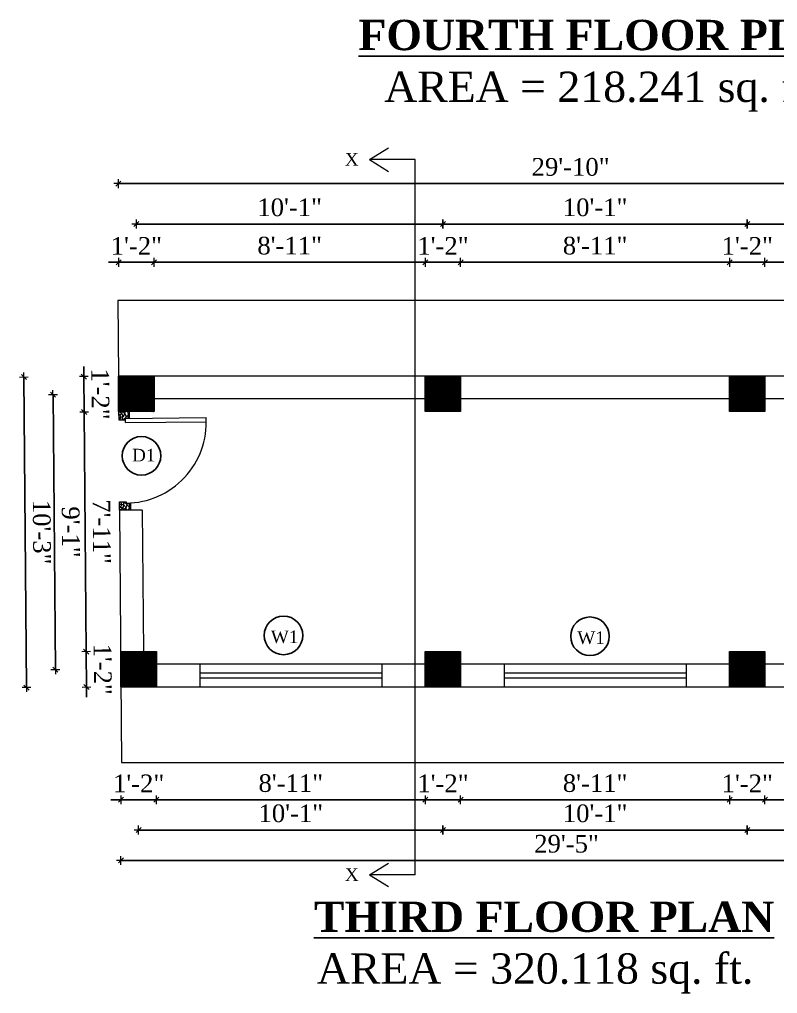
# Model space of a CAD drawing. Header units: inches. Extents: x 20273 to 45441, y -4696 to -1121.
# Drawn here: x 29047.8 to 29348, y -2853.4 to -2467.6 of the extents above; entities that cross this region are included whole.
import ezdxf

# ---------------------------------------------------------------- set-up
doc = ezdxf.new("R2010")
doc.units = ezdxf.units.IN
doc.header["$LTSCALE"] = 5
doc.header["$MEASUREMENT"] = 0
for name, color, linetype, lineweight in [('A-WALL', 7, 'Continuous', 9), ('Dimension', 7, 'Continuous', 18), ('DOOR', 62, 'Continuous', 0)]:
    doc.layers.add(name, color=color, linetype=linetype, lineweight=lineweight)
doc.layers.add('dim line', color=7, linetype='Continuous', lineweight=15, true_color=0xfab2b2)
doc.layers.add('TEXT', color=6, linetype='Continuous')
doc.layers.add('WALL', color=7, linetype='Continuous')
doc.styles.add('ordinary', font='times.ttf')
doc.dimstyles.new('Copy of 96', dxfattribs={"dimtxt": 7, "dimasz": 4, "dimexe": 0.5, "dimexo": 0.5, "dimgap": 3, "dimtad": 1, "dimdec": 1, "dimzin": 11, "dimdsep": 46, "dimlunit": 4, "dimtxsty": 'ordinary', "dimblk": 'OBLIQUE', "dimcen": 0.09, "dimse1": 1, "dimse2": 1, "dimclrt": 6, "dimazin": 0, "dimtfac": 1, "dimtdec": 1, "dimtix": 1, "dimtmove": 2, "dimatfit": 3, "dimldrblk": 'leader', "dimfxl": 0.5, "dimfxlon": 1, "dimtolj": 1, "dimtzin": 0, "dimarcsym": 0})
pattern_1 = [(45, (2967.62238, 1055.69901), (-0.08838834765, 0.08838834765), [])]

# ---------------------------------------------------------------- blocks, each defined once
blk = doc.blocks.new('A$C27B36B59')
at = {"layer": 'DOOR'}
for p, q in [((0, 4), (0, 0)), ((2.5, 4), (0, 4)), ((2.5, 2.5), (2.5, 4)), ((0, 0), (3, 0)), ((3, 2.5), (2.5, 2.5)), ((3, 0), (3, 2.5))]:
    blk.add_line(p, q, dxfattribs=at)
for centre, radius, start, end in [((-1.4, -0.54), 4.75, 22.1411, 72.838), ((1.34, 2.09), 1.64, 45.138, 144.8948), ((2.21, 0.3), 2.49, 83.3149, 152.658), ((0.13, 0.37), 2.05, 349.4875, 93.6805), ((1.96, -0.47), 2.01, 58.7447, 166.495), ((-0.06, 0.32), 1.13, 343.542, 86.947), ((2.08, -0.4), 1.17, 38.2816, 160.1519)]:
    blk.add_arc(centre, radius, start, end, dxfattribs=at)
blk = doc.blocks.new('D2')
at = {"layer": 'DOOR'}
for p, q in [((74473.95, 24047.59), (74473.95, 24018.09)), ((74473.95, 24047.59), (74475.45, 24047.59)), ((74475.45, 24047.59), (74475.45, 24018.13))]:
    blk.add_line(p, q, dxfattribs=at)
blk.add_arc((74473.95, 24047.59), 29.5, 180, 272.9146, dxfattribs=at)
at = {"layer": 'DOOR', "xscale": -1, "rotation": 180}
blk.add_blockref('A$C27B36B59', (74441.95, 24050.09), dxfattribs=at)
at = {"layer": 'DOOR', "rotation": 180}
blk.add_blockref('A$C27B36B59', (74477.95, 24050.09), dxfattribs=at)
blk = doc.blocks.new('oblique')
at = {"color": 0, "lineweight": -2}
blk.add_line((0.25, 0.25), (-0.25, -0.25), dxfattribs=at)
at = {"layer": 'dim line', "lineweight": 9}
for p, q in [((-0.4375, 0), (0.4375, 0)), ((0, 0.4375), (0, -0.4375))]:
    blk.add_line(p, q, dxfattribs=at)
blk = doc.blocks.new('*D482')
at = {"layer": 'A-WALL', "color": 0, "lineweight": -2, "ltscale": 50, "transparency": 16777216}
for p, q in [((29088.01, -2776.68), (29084.01, -2776.68)), ((29088.01, -2776.68), (29102.01, -2776.68)), ((29102.01, -2776.68), (29106.01, -2776.68))]:
    blk.add_line(p, q, dxfattribs=at)
at = {"layer": 'Defpoints', "color": 0, "ltscale": 50, "transparency": 16777216}
for p in [(29088.01, -2731.9), (29102.01, -2731.9), (29102.01, -2776.68)]:
    blk.add_point(p, dxfattribs=at)
at = {"layer": 'A-WALL', "color": 0, "lineweight": -2, "ltscale": 50, "transparency": 16777216, "xscale": 4, "yscale": 4, "zscale": 4}
blk.add_blockref('oblique', (29088.01, -2776.68), dxfattribs=at)
at = {"layer": 'A-WALL', "color": 0, "lineweight": -2, "ltscale": 50, "transparency": 16777216, "xscale": 4, "yscale": 4, "zscale": 4, "rotation": 180}
blk.add_blockref('oblique', (29102.01, -2776.68), dxfattribs=at)
at = {"layer": 'A-WALL', "color": 6, "ltscale": 50, "transparency": 16777216, "insert": (29095.01, -2770.18), "char_height": 7, "attachment_point": 5, "style": 'ordinary'}
blk.add_mtext('\\A1;1\'-2"', dxfattribs=at)
blk = doc.blocks.new('_OBLIQUE')
at = {"color": 0, "linetype": 'ByBlock'}
blk.add_line((-0.5, -0.5), (0.5, 0.5), dxfattribs=at)
blk = doc.blocks.new('leader')
at = {"layer": 'Dimension'}
for p, q in [((0, -4.328), (0, 4.328)), ((-4.424, 0), (4.424, 0))]:
    blk.add_line(p, q, dxfattribs=at)
blk = doc.blocks.new('*D483')
at = {"layer": 'A-WALL', "color": 0, "lineweight": -2, "ltscale": 5, "transparency": 16777216}
blk.add_line((29102.01, -2776.68), (29208.51, -2776.68), dxfattribs=at)
at = {"layer": 'Defpoints', "color": 0, "ltscale": 5, "transparency": 16777216}
for p in [(29102.01, -2731.9), (29208.51, -2731.9), (29208.51, -2776.68)]:
    blk.add_point(p, dxfattribs=at)
at = {"layer": 'A-WALL', "color": 0, "lineweight": -2, "ltscale": 5, "transparency": 16777216, "xscale": 4, "yscale": 4, "zscale": 4, "rotation": 180}
blk.add_blockref('oblique', (29102.01, -2776.68), dxfattribs=at)
at = {"layer": 'A-WALL', "color": 0, "lineweight": -2, "ltscale": 5, "transparency": 16777216, "xscale": 4, "yscale": 4, "zscale": 4}
blk.add_blockref('oblique', (29208.51, -2776.68), dxfattribs=at)
at = {"layer": 'A-WALL', "color": 6, "ltscale": 5, "transparency": 16777216, "insert": (29155.26, -2770.12), "char_height": 7, "attachment_point": 5, "style": 'ordinary'}
blk.add_mtext('\\A1;8\'-11"', dxfattribs=at)
blk = doc.blocks.new('*D484')
at = {"layer": 'A-WALL', "color": 0, "lineweight": -2, "ltscale": 5, "transparency": 16777216}
for p, q in [((29208.51, -2776.68), (29204.51, -2776.68)), ((29208.51, -2776.68), (29222.51, -2776.68)), ((29222.51, -2776.68), (29226.51, -2776.68))]:
    blk.add_line(p, q, dxfattribs=at)
at = {"layer": 'Defpoints', "color": 0, "ltscale": 5, "transparency": 16777216}
for p in [(29208.51, -2731.9), (29222.51, -2731.9), (29222.51, -2776.68)]:
    blk.add_point(p, dxfattribs=at)
at = {"layer": 'A-WALL', "color": 0, "lineweight": -2, "ltscale": 5, "transparency": 16777216, "xscale": 4, "yscale": 4, "zscale": 4}
blk.add_blockref('oblique', (29208.51, -2776.68), dxfattribs=at)
at = {"layer": 'A-WALL', "color": 0, "lineweight": -2, "ltscale": 5, "transparency": 16777216, "xscale": 4, "yscale": 4, "zscale": 4, "rotation": 180}
blk.add_blockref('oblique', (29222.51, -2776.68), dxfattribs=at)
at = {"layer": 'A-WALL', "color": 6, "ltscale": 5, "transparency": 16777216, "insert": (29215.51, -2770.18), "char_height": 7, "attachment_point": 5, "style": 'ordinary'}
blk.add_mtext('\\A1;1\'-2"', dxfattribs=at)
blk = doc.blocks.new('*D485')
at = {"layer": 'A-WALL', "color": 0, "lineweight": -2, "ltscale": 5, "transparency": 16777216}
blk.add_line((29222.51, -2776.68), (29329.01, -2776.68), dxfattribs=at)
at = {"layer": 'Defpoints', "color": 0, "ltscale": 5, "transparency": 16777216}
for p in [(29222.51, -2731.9), (29329.01, -2731.9), (29329.01, -2776.68)]:
    blk.add_point(p, dxfattribs=at)
at = {"layer": 'A-WALL', "color": 0, "lineweight": -2, "ltscale": 5, "transparency": 16777216, "xscale": 4, "yscale": 4, "zscale": 4, "rotation": 180}
blk.add_blockref('oblique', (29222.51, -2776.68), dxfattribs=at)
at = {"layer": 'A-WALL', "color": 0, "lineweight": -2, "ltscale": 5, "transparency": 16777216, "xscale": 4, "yscale": 4, "zscale": 4}
blk.add_blockref('oblique', (29329.01, -2776.68), dxfattribs=at)
at = {"layer": 'A-WALL', "color": 6, "ltscale": 5, "transparency": 16777216, "insert": (29275.76, -2770.12), "char_height": 7, "attachment_point": 5, "style": 'ordinary'}
blk.add_mtext('\\A1;8\'-11"', dxfattribs=at)
blk = doc.blocks.new('*D486')
at = {"layer": 'A-WALL', "color": 0, "lineweight": -2, "ltscale": 5, "transparency": 16777216}
for p, q in [((29329.01, -2776.68), (29325.01, -2776.68)), ((29329.01, -2776.68), (29343.01, -2776.68)), ((29343.01, -2776.68), (29347.01, -2776.68))]:
    blk.add_line(p, q, dxfattribs=at)
at = {"layer": 'Defpoints', "color": 0, "ltscale": 5, "transparency": 16777216}
for p in [(29329.01, -2731.9), (29343.01, -2731.9), (29343.01, -2776.68)]:
    blk.add_point(p, dxfattribs=at)
at = {"layer": 'A-WALL', "color": 0, "lineweight": -2, "ltscale": 5, "transparency": 16777216, "xscale": 4, "yscale": 4, "zscale": 4}
blk.add_blockref('oblique', (29329.01, -2776.68), dxfattribs=at)
at = {"layer": 'A-WALL', "color": 0, "lineweight": -2, "ltscale": 5, "transparency": 16777216, "xscale": 4, "yscale": 4, "zscale": 4, "rotation": 180}
blk.add_blockref('oblique', (29343.01, -2776.68), dxfattribs=at)
at = {"layer": 'A-WALL', "color": 6, "ltscale": 5, "transparency": 16777216, "insert": (29336.01, -2770.18), "char_height": 7, "attachment_point": 5, "style": 'ordinary'}
blk.add_mtext('\\A1;1\'-2"', dxfattribs=at)
blk = doc.blocks.new('*D487')
at = {"layer": 'A-WALL', "color": 0, "lineweight": -2, "ltscale": 5, "transparency": 16777216}
blk.add_line((29343.01, -2776.68), (29426.88, -2776.68), dxfattribs=at)
at = {"layer": 'Defpoints', "color": 0, "ltscale": 5, "transparency": 16777216}
for p in [(29343.01, -2731.9), (29426.88, -2731.9), (29426.88, -2776.68)]:
    blk.add_point(p, dxfattribs=at)
at = {"layer": 'A-WALL', "color": 0, "lineweight": -2, "ltscale": 5, "transparency": 16777216, "xscale": 4, "yscale": 4, "zscale": 4, "rotation": 180}
blk.add_blockref('oblique', (29343.01, -2776.68), dxfattribs=at)
at = {"layer": 'A-WALL', "color": 0, "lineweight": -2, "ltscale": 5, "transparency": 16777216, "xscale": 4, "yscale": 4, "zscale": 4}
blk.add_blockref('oblique', (29426.88, -2776.68), dxfattribs=at)
at = {"layer": 'A-WALL', "color": 6, "ltscale": 5, "transparency": 16777216, "insert": (29384.94, -2770.11), "char_height": 7, "attachment_point": 5, "style": 'ordinary'}
blk.add_mtext('\\A1;7\'-0"', dxfattribs=at)
blk = doc.blocks.new('*D489')
at = {"layer": 'A-WALL', "color": 0, "lineweight": -2, "ltscale": 5, "transparency": 16777216}
blk.add_line((29095.01, -2788.65), (29215.51, -2788.65), dxfattribs=at)
at = {"layer": 'Defpoints', "color": 0, "ltscale": 5, "transparency": 16777216}
for p in [(29095.01, -2724.9), (29215.51, -2724.9), (29215.51, -2788.65)]:
    blk.add_point(p, dxfattribs=at)
at = {"layer": 'A-WALL', "color": 0, "lineweight": -2, "ltscale": 5, "transparency": 16777216, "xscale": 4, "yscale": 4, "zscale": 4, "rotation": 180}
blk.add_blockref('oblique', (29095.01, -2788.65), dxfattribs=at)
at = {"layer": 'A-WALL', "color": 0, "lineweight": -2, "ltscale": 5, "transparency": 16777216, "xscale": 4, "yscale": 4, "zscale": 4}
blk.add_blockref('oblique', (29215.51, -2788.65), dxfattribs=at)
at = {"layer": 'A-WALL', "color": 6, "ltscale": 5, "transparency": 16777216, "insert": (29155.26, -2782.09), "char_height": 7, "attachment_point": 5, "style": 'ordinary'}
blk.add_mtext('\\A1;10\'-1"', dxfattribs=at)
blk = doc.blocks.new('*D490')
at = {"layer": 'A-WALL', "color": 0, "lineweight": -2, "ltscale": 5, "transparency": 16777216}
blk.add_line((29215.51, -2788.65), (29336.01, -2788.65), dxfattribs=at)
at = {"layer": 'Defpoints', "color": 0, "ltscale": 5, "transparency": 16777216}
for p in [(29215.51, -2724.9), (29336.01, -2724.9), (29336.01, -2788.65)]:
    blk.add_point(p, dxfattribs=at)
at = {"layer": 'A-WALL', "color": 0, "lineweight": -2, "ltscale": 5, "transparency": 16777216, "xscale": 4, "yscale": 4, "zscale": 4, "rotation": 180}
blk.add_blockref('oblique', (29215.51, -2788.65), dxfattribs=at)
at = {"layer": 'A-WALL', "color": 0, "lineweight": -2, "ltscale": 5, "transparency": 16777216, "xscale": 4, "yscale": 4, "zscale": 4}
blk.add_blockref('oblique', (29336.01, -2788.65), dxfattribs=at)
at = {"layer": 'A-WALL', "color": 6, "ltscale": 5, "transparency": 16777216, "insert": (29275.76, -2782.09), "char_height": 7, "attachment_point": 5, "style": 'ordinary'}
blk.add_mtext('\\A1;10\'-1"', dxfattribs=at)
blk = doc.blocks.new('*D491')
at = {"layer": 'A-WALL', "color": 0, "lineweight": -2, "ltscale": 5, "transparency": 16777216}
blk.add_line((29336.01, -2788.65), (29433.88, -2788.65), dxfattribs=at)
at = {"layer": 'Defpoints', "color": 0, "ltscale": 5, "transparency": 16777216}
for p in [(29336.01, -2724.9), (29433.88, -2724.9), (29433.88, -2788.65)]:
    blk.add_point(p, dxfattribs=at)
at = {"layer": 'A-WALL', "color": 0, "lineweight": -2, "ltscale": 5, "transparency": 16777216, "xscale": 4, "yscale": 4, "zscale": 4, "rotation": 180}
blk.add_blockref('oblique', (29336.01, -2788.65), dxfattribs=at)
at = {"layer": 'A-WALL', "color": 0, "lineweight": -2, "ltscale": 5, "transparency": 16777216, "xscale": 4, "yscale": 4, "zscale": 4}
blk.add_blockref('oblique', (29433.88, -2788.65), dxfattribs=at)
at = {"layer": 'A-WALL', "color": 6, "ltscale": 5, "transparency": 16777216, "insert": (29384.94, -2782.09), "char_height": 7, "attachment_point": 5, "style": 'ordinary'}
blk.add_mtext('\\A1;8\'-2"', dxfattribs=at)
blk = doc.blocks.new('*D492')
at = {"layer": 'A-WALL', "color": 0, "lineweight": -2, "ltscale": 5, "transparency": 16777216}
blk.add_line((29088.01, -2800.71), (29440.88, -2800.71), dxfattribs=at)
at = {"layer": 'Defpoints', "color": 0, "ltscale": 5, "transparency": 16777216}
for p in [(29088.01, -2731.9), (29440.88, -2731.9), (29440.88, -2800.71)]:
    blk.add_point(p, dxfattribs=at)
at = {"layer": 'A-WALL', "color": 0, "lineweight": -2, "ltscale": 5, "transparency": 16777216, "xscale": 4, "yscale": 4, "zscale": 4, "rotation": 180}
blk.add_blockref('oblique', (29088.01, -2800.71), dxfattribs=at)
at = {"layer": 'A-WALL', "color": 0, "lineweight": -2, "ltscale": 5, "transparency": 16777216, "xscale": 4, "yscale": 4, "zscale": 4}
blk.add_blockref('oblique', (29440.88, -2800.71), dxfattribs=at)
at = {"layer": 'A-WALL', "color": 6, "ltscale": 5, "transparency": 16777216, "insert": (29264.44, -2794.14), "char_height": 7, "attachment_point": 5, "style": 'ordinary'}
blk.add_mtext('\\A1;29\'-5"', dxfattribs=at)
blk = doc.blocks.new('*D493')
at = {"layer": 'A-WALL', "color": 0, "lineweight": -2, "ltscale": 50, "transparency": 16777216}
blk.add_line((29050.61, -2732.22), (29049.57, -2609.23), dxfattribs=at)
at = {"layer": 'Defpoints', "color": 0, "ltscale": 50, "transparency": 16777216}
for p in [(29049.57, -2609.23), (29086.97, -2608.91), (29088.01, -2731.9)]:
    blk.add_point(p, dxfattribs=at)
at = {"layer": 'A-WALL', "color": 0, "lineweight": -2, "ltscale": 50, "transparency": 16777216, "xscale": 4, "yscale": 4, "zscale": 4}
for p, rotation in [((29049.57, -2609.23), 90.48576269129444), ((29050.61, -2732.22), 270.4857626912944)]:
    blk.add_blockref('oblique', p, dxfattribs=dict(at, rotation=rotation))
at = {"layer": 'A-WALL', "color": 6, "ltscale": 50, "transparency": 16777216, "insert": (29056.65, -2670.67), "char_height": 7, "attachment_point": 5, "rotation": 270.4858, "style": 'ordinary'}
blk.add_mtext('\\A1;10\'-3"', dxfattribs=at)
blk = doc.blocks.new('*D494')
at = {"layer": 'A-WALL', "color": 0, "lineweight": -2, "ltscale": 5, "transparency": 16777216}
blk.add_line((29074.23, -2718.02), (29073.43, -2623.03), dxfattribs=at)
at = {"layer": 'Defpoints', "color": 0, "ltscale": 5, "transparency": 16777216}
for p in [(29073.43, -2623.03), (29087.09, -2622.91), (29087.89, -2717.9)]:
    blk.add_point(p, dxfattribs=at)
at = {"layer": 'A-WALL', "color": 0, "lineweight": -2, "ltscale": 5, "transparency": 16777216, "xscale": 4, "yscale": 4, "zscale": 4}
for p, rotation in [((29073.43, -2623.03), 90.48576269128618), ((29074.23, -2718.02), 270.4857626912862)]:
    blk.add_blockref('oblique', p, dxfattribs=dict(at, rotation=rotation))
at = {"layer": 'A-WALL', "color": 6, "ltscale": 5, "transparency": 16777216, "insert": (29080.4, -2670.47), "char_height": 7, "attachment_point": 5, "rotation": 270.4858, "style": 'ordinary'}
blk.add_mtext('\\A1;7\'-11"', dxfattribs=at)
blk = doc.blocks.new('*D495')
at = {"layer": 'A-WALL', "color": 0, "lineweight": -2, "ltscale": 5, "transparency": 16777216}
blk.add_line((29062.02, -2725.18), (29061.09, -2616.19), dxfattribs=at)
at = {"layer": 'Defpoints', "color": 0, "ltscale": 5, "transparency": 16777216}
for p in [(29061.09, -2616.19), (29094.09, -2615.91), (29095.01, -2724.9)]:
    blk.add_point(p, dxfattribs=at)
at = {"layer": 'A-WALL', "color": 0, "lineweight": -2, "ltscale": 5, "transparency": 16777216, "xscale": 4, "yscale": 4, "zscale": 4}
for p, rotation in [((29061.09, -2616.19), 90.48576269128618), ((29062.02, -2725.18), 270.4857626912862)]:
    blk.add_blockref('oblique', p, dxfattribs=dict(at, rotation=rotation))
at = {"layer": 'A-WALL', "color": 6, "ltscale": 5, "transparency": 16777216, "insert": (29068.12, -2670.63), "char_height": 7, "attachment_point": 5, "rotation": 270.4858, "style": 'ordinary'}
blk.add_mtext('\\A1;9\'-1"', dxfattribs=at)
blk = doc.blocks.new('*D496')
at = {"layer": 'A-WALL', "color": 0, "lineweight": -2, "ltscale": 5, "transparency": 16777216}
for p, q in [((29073.31, -2609.03), (29073.27, -2605.03)), ((29073.43, -2623.03), (29073.31, -2609.03)), ((29073.43, -2623.03), (29073.46, -2627.03))]:
    blk.add_line(p, q, dxfattribs=at)
at = {"layer": 'Defpoints', "color": 0, "ltscale": 5, "transparency": 16777216}
for p in [(29073.31, -2609.03), (29086.97, -2608.91), (29087.09, -2622.91)]:
    blk.add_point(p, dxfattribs=at)
at = {"layer": 'A-WALL', "color": 0, "lineweight": -2, "ltscale": 5, "transparency": 16777216, "xscale": 4, "yscale": 4, "zscale": 4}
for p, rotation in [((29073.31, -2609.03), 270.4857626912862), ((29073.43, -2623.03), 90.48576269128618)]:
    blk.add_blockref('oblique', p, dxfattribs=dict(at, rotation=rotation))
at = {"layer": 'A-WALL', "color": 6, "ltscale": 5, "transparency": 16777216, "insert": (29079.87, -2615.97), "char_height": 7, "attachment_point": 5, "rotation": 270.4858, "style": 'ordinary'}
blk.add_mtext('\\A1;1\'-2"', dxfattribs=at)
blk = doc.blocks.new('*D497')
at = {"layer": 'A-WALL', "color": 0, "lineweight": -2, "ltscale": 5, "transparency": 16777216}
for p, q in [((29074.23, -2718.02), (29074.2, -2714.02)), ((29074.23, -2718.02), (29074.35, -2732.02)), ((29074.35, -2732.02), (29074.38, -2736.02))]:
    blk.add_line(p, q, dxfattribs=at)
at = {"layer": 'Defpoints', "color": 0, "ltscale": 5, "transparency": 16777216}
for p in [(29087.89, -2717.9), (29074.35, -2732.02), (29088.01, -2731.9)]:
    blk.add_point(p, dxfattribs=at)
at = {"layer": 'A-WALL', "color": 0, "lineweight": -2, "ltscale": 5, "transparency": 16777216, "xscale": 4, "yscale": 4, "zscale": 4}
for p, rotation in [((29074.23, -2718.02), 270.4857626912862), ((29074.35, -2732.02), 90.48576269128618)]:
    blk.add_blockref('oblique', p, dxfattribs=dict(at, rotation=rotation))
at = {"layer": 'A-WALL', "color": 6, "ltscale": 5, "transparency": 16777216, "insert": (29080.79, -2724.96), "char_height": 7, "attachment_point": 5, "rotation": 270.4858, "style": 'ordinary'}
blk.add_mtext('\\A1;1\'-2"', dxfattribs=at)
blk = doc.blocks.new('*D498')
at = {"layer": 'A-WALL', "color": 0, "lineweight": -2, "ltscale": 5, "transparency": 16777216}
for p, q in [((29087.09, -2563.8), (29083.09, -2563.8)), ((29087.09, -2563.8), (29101.09, -2563.8)), ((29101.09, -2563.8), (29105.09, -2563.8))]:
    blk.add_line(p, q, dxfattribs=at)
at = {"layer": 'Defpoints', "color": 0, "ltscale": 5, "transparency": 16777216}
for p in [(29101.09, -2563.8), (29087.09, -2608.91), (29101.09, -2608.91)]:
    blk.add_point(p, dxfattribs=at)
at = {"layer": 'A-WALL', "color": 0, "lineweight": -2, "ltscale": 5, "transparency": 16777216, "xscale": 4, "yscale": 4, "zscale": 4}
blk.add_blockref('oblique', (29087.09, -2563.8), dxfattribs=at)
at = {"layer": 'A-WALL', "color": 0, "lineweight": -2, "ltscale": 5, "transparency": 16777216, "xscale": 4, "yscale": 4, "zscale": 4, "rotation": 180}
blk.add_blockref('oblique', (29101.09, -2563.8), dxfattribs=at)
at = {"layer": 'A-WALL', "color": 6, "ltscale": 5, "transparency": 16777216, "insert": (29094.09, -2557.3), "char_height": 7, "attachment_point": 5, "style": 'ordinary'}
blk.add_mtext('\\A1;1\'-2"', dxfattribs=at)
blk = doc.blocks.new('*D499')
at = {"layer": 'A-WALL', "color": 0, "lineweight": -2, "ltscale": 5, "transparency": 16777216}
blk.add_line((29101.09, -2563.8), (29208.51, -2563.8), dxfattribs=at)
at = {"layer": 'Defpoints', "color": 0, "ltscale": 5, "transparency": 16777216}
for p in [(29208.51, -2563.8), (29101.09, -2608.91), (29208.51, -2608.91)]:
    blk.add_point(p, dxfattribs=at)
at = {"layer": 'A-WALL', "color": 0, "lineweight": -2, "ltscale": 5, "transparency": 16777216, "xscale": 4, "yscale": 4, "zscale": 4, "rotation": 180}
blk.add_blockref('oblique', (29101.09, -2563.8), dxfattribs=at)
at = {"layer": 'A-WALL', "color": 0, "lineweight": -2, "ltscale": 5, "transparency": 16777216, "xscale": 4, "yscale": 4, "zscale": 4}
blk.add_blockref('oblique', (29208.51, -2563.8), dxfattribs=at)
at = {"layer": 'A-WALL', "color": 6, "ltscale": 5, "transparency": 16777216, "insert": (29154.8, -2557.24), "char_height": 7, "attachment_point": 5, "style": 'ordinary'}
blk.add_mtext('\\A1;8\'-11"', dxfattribs=at)
blk = doc.blocks.new('*D500')
at = {"layer": 'A-WALL', "color": 0, "lineweight": -2, "ltscale": 5, "transparency": 16777216}
for p, q in [((29208.51, -2563.8), (29204.51, -2563.8)), ((29208.51, -2563.8), (29222.51, -2563.8)), ((29222.51, -2563.8), (29226.51, -2563.8))]:
    blk.add_line(p, q, dxfattribs=at)
at = {"layer": 'Defpoints', "color": 0, "ltscale": 5, "transparency": 16777216}
for p in [(29222.51, -2563.8), (29208.51, -2608.91), (29222.51, -2608.91)]:
    blk.add_point(p, dxfattribs=at)
at = {"layer": 'A-WALL', "color": 0, "lineweight": -2, "ltscale": 5, "transparency": 16777216, "xscale": 4, "yscale": 4, "zscale": 4}
blk.add_blockref('oblique', (29208.51, -2563.8), dxfattribs=at)
at = {"layer": 'A-WALL', "color": 0, "lineweight": -2, "ltscale": 5, "transparency": 16777216, "xscale": 4, "yscale": 4, "zscale": 4, "rotation": 180}
blk.add_blockref('oblique', (29222.51, -2563.8), dxfattribs=at)
at = {"layer": 'A-WALL', "color": 6, "ltscale": 5, "transparency": 16777216, "insert": (29215.51, -2557.3), "char_height": 7, "attachment_point": 5, "style": 'ordinary'}
blk.add_mtext('\\A1;1\'-2"', dxfattribs=at)
blk = doc.blocks.new('*D501')
at = {"layer": 'A-WALL', "color": 0, "lineweight": -2, "ltscale": 5, "transparency": 16777216}
blk.add_line((29222.51, -2563.8), (29329.01, -2563.8), dxfattribs=at)
at = {"layer": 'Defpoints', "color": 0, "ltscale": 5, "transparency": 16777216}
for p in [(29329.01, -2563.8), (29222.51, -2608.91), (29329.01, -2608.91)]:
    blk.add_point(p, dxfattribs=at)
at = {"layer": 'A-WALL', "color": 0, "lineweight": -2, "ltscale": 5, "transparency": 16777216, "xscale": 4, "yscale": 4, "zscale": 4, "rotation": 180}
blk.add_blockref('oblique', (29222.51, -2563.8), dxfattribs=at)
at = {"layer": 'A-WALL', "color": 0, "lineweight": -2, "ltscale": 5, "transparency": 16777216, "xscale": 4, "yscale": 4, "zscale": 4}
blk.add_blockref('oblique', (29329.01, -2563.8), dxfattribs=at)
at = {"layer": 'A-WALL', "color": 6, "ltscale": 5, "transparency": 16777216, "insert": (29275.76, -2557.24), "char_height": 7, "attachment_point": 5, "style": 'ordinary'}
blk.add_mtext('\\A1;8\'-11"', dxfattribs=at)
blk = doc.blocks.new('*D502')
at = {"layer": 'A-WALL', "color": 0, "lineweight": -2, "ltscale": 5, "transparency": 16777216}
for p, q in [((29329.01, -2563.8), (29325.01, -2563.8)), ((29329.01, -2563.8), (29343.01, -2563.8)), ((29343.01, -2563.8), (29347.01, -2563.8))]:
    blk.add_line(p, q, dxfattribs=at)
at = {"layer": 'Defpoints', "color": 0, "ltscale": 5, "transparency": 16777216}
for p in [(29343.01, -2563.8), (29329.01, -2608.91), (29343.01, -2608.91)]:
    blk.add_point(p, dxfattribs=at)
at = {"layer": 'A-WALL', "color": 0, "lineweight": -2, "ltscale": 5, "transparency": 16777216, "xscale": 4, "yscale": 4, "zscale": 4}
blk.add_blockref('oblique', (29329.01, -2563.8), dxfattribs=at)
at = {"layer": 'A-WALL', "color": 0, "lineweight": -2, "ltscale": 5, "transparency": 16777216, "xscale": 4, "yscale": 4, "zscale": 4, "rotation": 180}
blk.add_blockref('oblique', (29343.01, -2563.8), dxfattribs=at)
at = {"layer": 'A-WALL', "color": 6, "ltscale": 5, "transparency": 16777216, "insert": (29336.01, -2557.3), "char_height": 7, "attachment_point": 5, "style": 'ordinary'}
blk.add_mtext('\\A1;1\'-2"', dxfattribs=at)
blk = doc.blocks.new('*D503')
at = {"layer": 'A-WALL', "color": 0, "lineweight": -2, "ltscale": 5, "transparency": 16777216}
blk.add_line((29343.01, -2563.8), (29431.13, -2563.8), dxfattribs=at)
at = {"layer": 'Defpoints', "color": 0, "ltscale": 5, "transparency": 16777216}
for p in [(29431.13, -2563.8), (29343.01, -2608.91), (29431.13, -2608.91)]:
    blk.add_point(p, dxfattribs=at)
at = {"layer": 'A-WALL', "color": 0, "lineweight": -2, "ltscale": 5, "transparency": 16777216, "xscale": 4, "yscale": 4, "zscale": 4, "rotation": 180}
blk.add_blockref('oblique', (29343.01, -2563.8), dxfattribs=at)
at = {"layer": 'A-WALL', "color": 0, "lineweight": -2, "ltscale": 5, "transparency": 16777216, "xscale": 4, "yscale": 4, "zscale": 4}
blk.add_blockref('oblique', (29431.13, -2563.8), dxfattribs=at)
at = {"layer": 'A-WALL', "color": 6, "ltscale": 5, "transparency": 16777216, "insert": (29387.07, -2557.23), "char_height": 7, "attachment_point": 5, "style": 'ordinary'}
blk.add_mtext('\\A1;7\'-4"', dxfattribs=at)
blk = doc.blocks.new('*D507')
at = {"layer": 'A-WALL', "color": 0, "lineweight": -2, "ltscale": 5, "transparency": 16777216}
blk.add_line((29094.09, -2548.63), (29215.51, -2548.63), dxfattribs=at)
at = {"layer": 'Defpoints', "color": 0, "ltscale": 5, "transparency": 16777216}
for p in [(29215.51, -2548.63), (29094.09, -2615.91), (29215.51, -2615.91)]:
    blk.add_point(p, dxfattribs=at)
at = {"layer": 'A-WALL', "color": 0, "lineweight": -2, "ltscale": 5, "transparency": 16777216, "xscale": 4, "yscale": 4, "zscale": 4, "rotation": 180}
blk.add_blockref('oblique', (29094.09, -2548.63), dxfattribs=at)
at = {"layer": 'A-WALL', "color": 0, "lineweight": -2, "ltscale": 5, "transparency": 16777216, "xscale": 4, "yscale": 4, "zscale": 4}
blk.add_blockref('oblique', (29215.51, -2548.63), dxfattribs=at)
at = {"layer": 'A-WALL', "color": 6, "ltscale": 5, "transparency": 16777216, "insert": (29154.8, -2542.07), "char_height": 7, "attachment_point": 5, "style": 'ordinary'}
blk.add_mtext('\\A1;10\'-1"', dxfattribs=at)
blk = doc.blocks.new('*D508')
at = {"layer": 'A-WALL', "color": 0, "lineweight": -2, "ltscale": 5, "transparency": 16777216}
blk.add_line((29215.51, -2548.63), (29336.01, -2548.63), dxfattribs=at)
at = {"layer": 'Defpoints', "color": 0, "ltscale": 5, "transparency": 16777216}
for p in [(29336.01, -2548.63), (29215.51, -2615.91), (29336.01, -2615.91)]:
    blk.add_point(p, dxfattribs=at)
at = {"layer": 'A-WALL', "color": 0, "lineweight": -2, "ltscale": 5, "transparency": 16777216, "xscale": 4, "yscale": 4, "zscale": 4, "rotation": 180}
blk.add_blockref('oblique', (29215.51, -2548.63), dxfattribs=at)
at = {"layer": 'A-WALL', "color": 0, "lineweight": -2, "ltscale": 5, "transparency": 16777216, "xscale": 4, "yscale": 4, "zscale": 4}
blk.add_blockref('oblique', (29336.01, -2548.63), dxfattribs=at)
at = {"layer": 'A-WALL', "color": 6, "ltscale": 5, "transparency": 16777216, "insert": (29275.76, -2542.07), "char_height": 7, "attachment_point": 5, "style": 'ordinary'}
blk.add_mtext('\\A1;10\'-1"', dxfattribs=at)
blk = doc.blocks.new('*D509')
at = {"layer": 'A-WALL', "color": 0, "lineweight": -2, "ltscale": 5, "transparency": 16777216}
blk.add_line((29336.01, -2548.63), (29438.13, -2548.63), dxfattribs=at)
at = {"layer": 'Defpoints', "color": 0, "ltscale": 5, "transparency": 16777216}
for p in [(29438.13, -2548.63), (29336.01, -2615.91), (29438.13, -2615.91)]:
    blk.add_point(p, dxfattribs=at)
at = {"layer": 'A-WALL', "color": 0, "lineweight": -2, "ltscale": 5, "transparency": 16777216, "xscale": 4, "yscale": 4, "zscale": 4, "rotation": 180}
blk.add_blockref('oblique', (29336.01, -2548.63), dxfattribs=at)
at = {"layer": 'A-WALL', "color": 0, "lineweight": -2, "ltscale": 5, "transparency": 16777216, "xscale": 4, "yscale": 4, "zscale": 4}
blk.add_blockref('oblique', (29438.13, -2548.63), dxfattribs=at)
at = {"layer": 'A-WALL', "color": 6, "ltscale": 5, "transparency": 16777216, "insert": (29387.07, -2542.07), "char_height": 7, "attachment_point": 5, "style": 'ordinary'}
blk.add_mtext('\\A1;8\'-6"', dxfattribs=at)
blk = doc.blocks.new('*D510')
at = {"layer": 'A-WALL', "color": 0, "lineweight": -2, "ltscale": 5, "transparency": 16777216}
blk.add_line((29086.97, -2532.62), (29445.13, -2532.62), dxfattribs=at)
at = {"layer": 'Defpoints', "color": 0, "ltscale": 5, "transparency": 16777216}
for p in [(29445.13, -2532.62), (29086.97, -2608.91), (29445.13, -2608.91)]:
    blk.add_point(p, dxfattribs=at)
at = {"layer": 'A-WALL', "color": 0, "lineweight": -2, "ltscale": 5, "transparency": 16777216, "xscale": 4, "yscale": 4, "zscale": 4, "rotation": 180}
blk.add_blockref('oblique', (29086.97, -2532.62), dxfattribs=at)
at = {"layer": 'A-WALL', "color": 0, "lineweight": -2, "ltscale": 5, "transparency": 16777216, "xscale": 4, "yscale": 4, "zscale": 4}
blk.add_blockref('oblique', (29445.13, -2532.62), dxfattribs=at)
at = {"layer": 'A-WALL', "color": 6, "ltscale": 5, "transparency": 16777216, "insert": (29266.05, -2526.05), "char_height": 7, "attachment_point": 5, "style": 'ordinary'}
blk.add_mtext('\\A1;29\'-10"', dxfattribs=at)

msp = doc.modelspace()

# ---------------------------------------------------------------- hatches: boundary and pattern name
at = {"layer": 'A-WALL', "ltscale": 5}
h = msp.add_hatch(dxfattribs=at)
h.set_pattern_fill('ANSI31', color=256)
h.set_pattern_definition(pattern_1)
h.paths.add_polyline_path([(29101.09, -2622.91), (29101.09, -2608.91), (29087.09, -2608.91), (29087.09, -2622.91)])
h = msp.add_hatch(dxfattribs=at)
h.set_pattern_fill('ANSI31', color=256)
h.set_pattern_definition(pattern_1)
h.paths.add_polyline_path([(29222.51, -2622.91), (29222.51, -2608.91), (29208.51, -2608.91), (29208.51, -2622.91)])
h = msp.add_hatch(dxfattribs=at)
h.set_pattern_fill('ANSI31', color=256)
h.set_pattern_definition(pattern_1)
h.paths.add_polyline_path([(29343.01, -2622.91), (29343.01, -2608.91), (29329.01, -2608.91), (29329.01, -2622.91)])
h = msp.add_hatch(dxfattribs=at)
h.set_pattern_fill('ANSI31', color=256)
h.set_pattern_definition(pattern_1)
h.paths.add_polyline_path([(29102.01, -2731.9), (29102.01, -2717.9), (29088.01, -2717.9), (29088.01, -2731.9)])
h = msp.add_hatch(dxfattribs=at)
h.set_pattern_fill('ANSI31', color=256)
h.set_pattern_definition(pattern_1)
h.paths.add_polyline_path([(29222.51, -2731.9), (29222.51, -2717.9), (29208.51, -2717.9), (29208.51, -2731.9)])
h = msp.add_hatch(dxfattribs=at)
h.set_pattern_fill('ANSI31', color=256)
h.set_pattern_definition(pattern_1)
h.paths.add_polyline_path([(29329.01, -2731.9), (29343.01, -2731.9), (29343.01, -2717.9), (29329.01, -2717.9)])

# ---------------------------------------------------------------- linework, layer by layer
for p, q in [((29186.46, -2523.12), (29193.89, -2518.44)), ((29204.46, -2523.12), (29186.46, -2523.12)), ((29186.46, -2523.12), (29193.89, -2527.8)), ((29204.46, -2806.4), (29204.46, -2523.12)), ((29086.71, -2578.91), (29086.97, -2608.91)), ((29393.22, -2578.91), (29086.71, -2578.91)), ((29445.13, -2608.91), (29086.97, -2608.91)), ((29086.97, -2608.91), (29087.09, -2622.91)), ((29208.51, -2617.91), (29101.09, -2617.91)), ((29329.01, -2617.91), (29222.51, -2617.91)), ((29431.13, -2617.91), (29343.01, -2617.91)), ((29087.42, -2661.91), (29088.27, -2761.9)), ((29096.42, -2661.91), (29087.42, -2661.91)), ((29096.42, -2661.91), (29096.89, -2717.9)), ((29208.51, -2722.9), (29102.01, -2722.9)), ((29119.26, -2722.9), (29119.26, -2731.9)), ((29191.26, -2722.9), (29191.26, -2731.9)), ((29329.01, -2722.9), (29222.51, -2722.9)), ((29239.76, -2722.9), (29239.76, -2731.9)), ((29311.76, -2722.9), (29311.76, -2731.9)), ((29426.88, -2722.9), (29343.01, -2722.9)), ((29119.26, -2726.4), (29191.26, -2726.4)), ((29239.76, -2726.4), (29311.76, -2726.4)), ((29119.26, -2728.4), (29191.26, -2728.4)), ((29239.76, -2728.4), (29311.76, -2728.4)), ((29088.01, -2731.9), (29440.88, -2731.9)), ((29088.27, -2761.9), (29428.4, -2761.9)), ((29186.46, -2806.4), (29193.89, -2801.72)), ((29204.46, -2806.4), (29186.46, -2806.4)), ((29186.46, -2806.4), (29193.89, -2811.08))]:
    msp.add_line(p, q, dxfattribs=at)
for points in [[(29087.09, -2608.91), (29101.09, -2608.91), (29101.09, -2622.91), (29087.09, -2622.91)], [(29208.51, -2608.91), (29222.51, -2608.91), (29222.51, -2622.91), (29208.51, -2622.91)], [(29329.01, -2608.91), (29343.01, -2608.91), (29343.01, -2622.91), (29329.01, -2622.91)], [(29088.01, -2717.9), (29102.01, -2717.9), (29102.01, -2731.9), (29088.01, -2731.9)], [(29208.51, -2717.9), (29222.51, -2717.9), (29222.51, -2731.9), (29208.51, -2731.9)], [(29329.01, -2717.9), (29343.01, -2717.9), (29343.01, -2731.9), (29329.01, -2731.9)]]:
    msp.add_lwpolyline(points, close=True, dxfattribs=at)
at = {"layer": 'TEXT'}
for centre in [(29096.12, -2640.44), (29152.37, -2711.57), (29273.72, -2711.92)]:
    msp.add_circle(centre, 7.64, dxfattribs=at)

# ---------------------------------------------------------------- block references
at = {"layer": 'WALL', "color": 2, "linetype": 'ByBlock', "xscale": 1.083333333326322, "yscale": 1.083333333326322, "zscale": 1.083333333326322, "rotation": 90.48576269148516}
msp.add_blockref('D2', (55824.46, -83083.57), dxfattribs=at)

# ---------------------------------------------------------------- texts
at = {"layer": 'TEXT', "style": 'ordinary'}
for s, p in [('X', (29176.67, -2525.53)), ('D1', (29092.41, -2642.67)), ('X', (29176.67, -2808.82))]:
    msp.add_text(s, height=5, dxfattribs=at).set_placement(p)
for p in [(29147.34, -2714.64), (29268.69, -2714.99)]:
    msp.add_text('W1', height=5, rotation=0.0004, dxfattribs=at).set_placement(p)
at = {"layer": 'TEXT', "char_height": 12, "width": 219.8151, "attachment_point": 8, "rotation": 359.9996, "style": 'ordinary'}
for s, insert in [('{\\fTimes New Roman|b1|i0|c0|p18;\\LFOURTH FLOOR PLAN}', (29282.22, -2479.93)), ('AREA = 218.241 sq. ft.', (29278.64, -2504.17)), ('{\\fTimes New Roman|b1|i0|c0|p18;\\LTHIRD FLOOR PLAN}', (29255.57, -2829.17)), ('AREA = 320.118 sq. ft.', (29251.99, -2853.41))]:
    msp.add_mtext(s, dxfattribs=dict(at, insert=insert))

# ---------------------------------------------------------------- dimensions: what is measured, and where the dimension line sits
at = {"layer": 'A-WALL', "ltscale": 5}
for base, p1, p2, picture, middle in [((29445.13, -2532.62), (29086.97, -2608.91), (29445.13, -2608.91), '*D510', (29266.05, -2526.05)), ((29215.51, -2548.63), (29094.09, -2615.91), (29215.51, -2615.91), '*D507', (29154.8, -2542.07)), ((29336.01125891, -2548.62561443), (29215.51125891, -2615.91225949), (29336.01125891, -2615.91225949), '*D508', (29275.76125891, -2542.06505207)), ((29438.13, -2548.63), (29336.01, -2615.91), (29438.13, -2615.91), '*D509', (29387.07, -2542.07)), ((29101.09, -2563.8), (29087.09, -2608.91), (29101.09, -2608.91), '*D498', (29094.09, -2557.3)), ((29208.51, -2563.8), (29101.09, -2608.91), (29208.51, -2608.91), '*D499', (29154.8, -2557.24)), ((29222.51, -2563.8), (29208.51, -2608.91), (29222.51, -2608.91), '*D500', (29215.51, -2557.3)), ((29329.01125891, -2563.80187884), (29222.51125891, -2608.91225949), (29329.01125891, -2608.91225949), '*D501', (29275.76125891, -2557.24131647)), ((29343.01, -2563.8), (29329.01, -2608.91), (29343.01, -2608.91), '*D502', (29336.01, -2557.3)), ((29431.13, -2563.8), (29343.01, -2608.91), (29431.13, -2608.91), '*D503', (29387.07, -2557.23)), ((29215.51125891, -2788.65462294), (29095.01125891, -2724.90252962), (29215.51125891, -2724.90252962), '*D489', (29155.26125891, -2782.09406057)), ((29336.01125891, -2788.65462294), (29215.51125891, -2724.90252962), (29336.01125891, -2724.90252962), '*D490', (29275.76125891, -2782.09406057)), ((29433.88, -2788.65), (29336.01, -2724.9), (29433.88, -2724.9), '*D491', (29384.94, -2782.09)), ((29440.88, -2800.71), (29088.01, -2731.9), (29440.88, -2731.9), '*D492', (29264.44, -2794.14)), ((29208.51125891, -2776.68195022), (29102.01125891, -2731.90252962), (29208.51125891, -2731.90252962), '*D483', (29155.26125891, -2770.12138786)), ((29222.51, -2776.68), (29208.51, -2731.9), (29222.51, -2731.9), '*D484', (29215.51, -2770.18)), ((29329.01125891, -2776.68195022), (29222.51125891, -2731.90252962), (29329.01125891, -2731.90252962), '*D485', (29275.76125891, -2770.12138786)), ((29343.01, -2776.68), (29329.01, -2731.9), (29343.01, -2731.9), '*D486', (29336.01, -2770.18)), ((29426.88, -2776.68), (29343.01, -2731.9), (29426.88, -2731.9), '*D487', (29384.94, -2770.11))]:
    dim = msp.add_linear_dim(base=base, p1=p1, p2=p2, dimstyle='Copy of 96', override={"dimdec": 0, "dimblk": 'oblique', "dimtdec": 0, "dimarcsym": 1}, dxfattribs=at)
    dim.commit()
    dim.dimension.update_dxf_attribs({"geometry": picture, "text_midpoint": middle})
at = {"layer": 'A-WALL', "ltscale": 50}
dim = msp.add_aligned_dim(p1=(29088.01, -2731.9), p2=(29086.97, -2608.91), distance=37.4, dimstyle='Copy of 96', override={"dimdec": 0, "dimblk": 'oblique', "dimtdec": 0, "dimarcsym": 1}, dxfattribs=at)
dim.commit()
dim.dimension.update_dxf_attribs({"geometry": '*D493', "text_midpoint": (29056.65, -2670.67)})
at = {"layer": 'A-WALL', "ltscale": 5}
for base, p1, p2, picture, middle in [((29073.31, -2609.03), (29087.09, -2622.91), (29086.97, -2608.91), '*D496', (29079.87, -2615.97)), ((29061.09, -2616.19), (29095.01, -2724.9), (29094.09, -2615.91), '*D495', (29068.12, -2670.63)), ((29073.43, -2623.03), (29087.89, -2717.9), (29087.09, -2622.91), '*D494', (29080.4, -2670.47)), ((29074.35, -2732.02), (29087.89, -2717.9), (29088.01, -2731.9), '*D497', (29080.79, -2724.96))]:
    dim = msp.add_linear_dim(base=base, p1=p1, p2=p2, angle=270.4858, dimstyle='Copy of 96', override={"dimdec": 0, "dimblk": 'oblique', "dimtdec": 0, "dimarcsym": 1}, dxfattribs=at)
    dim.commit()
    dim.dimension.update_dxf_attribs({"geometry": picture, "text_midpoint": middle})
at = {"layer": 'A-WALL', "ltscale": 50}
dim = msp.add_linear_dim(base=(29102.01, -2776.68), p1=(29088.01, -2731.9), p2=(29102.01, -2731.9), dimstyle='Copy of 96', override={"dimdec": 0, "dimblk": 'oblique', "dimtdec": 0, "dimarcsym": 1}, dxfattribs=at)
dim.commit()
dim.dimension.update_dxf_attribs({"geometry": '*D482', "text_midpoint": (29095.01, -2770.18)})

doc.saveas('drawing.dxf')
